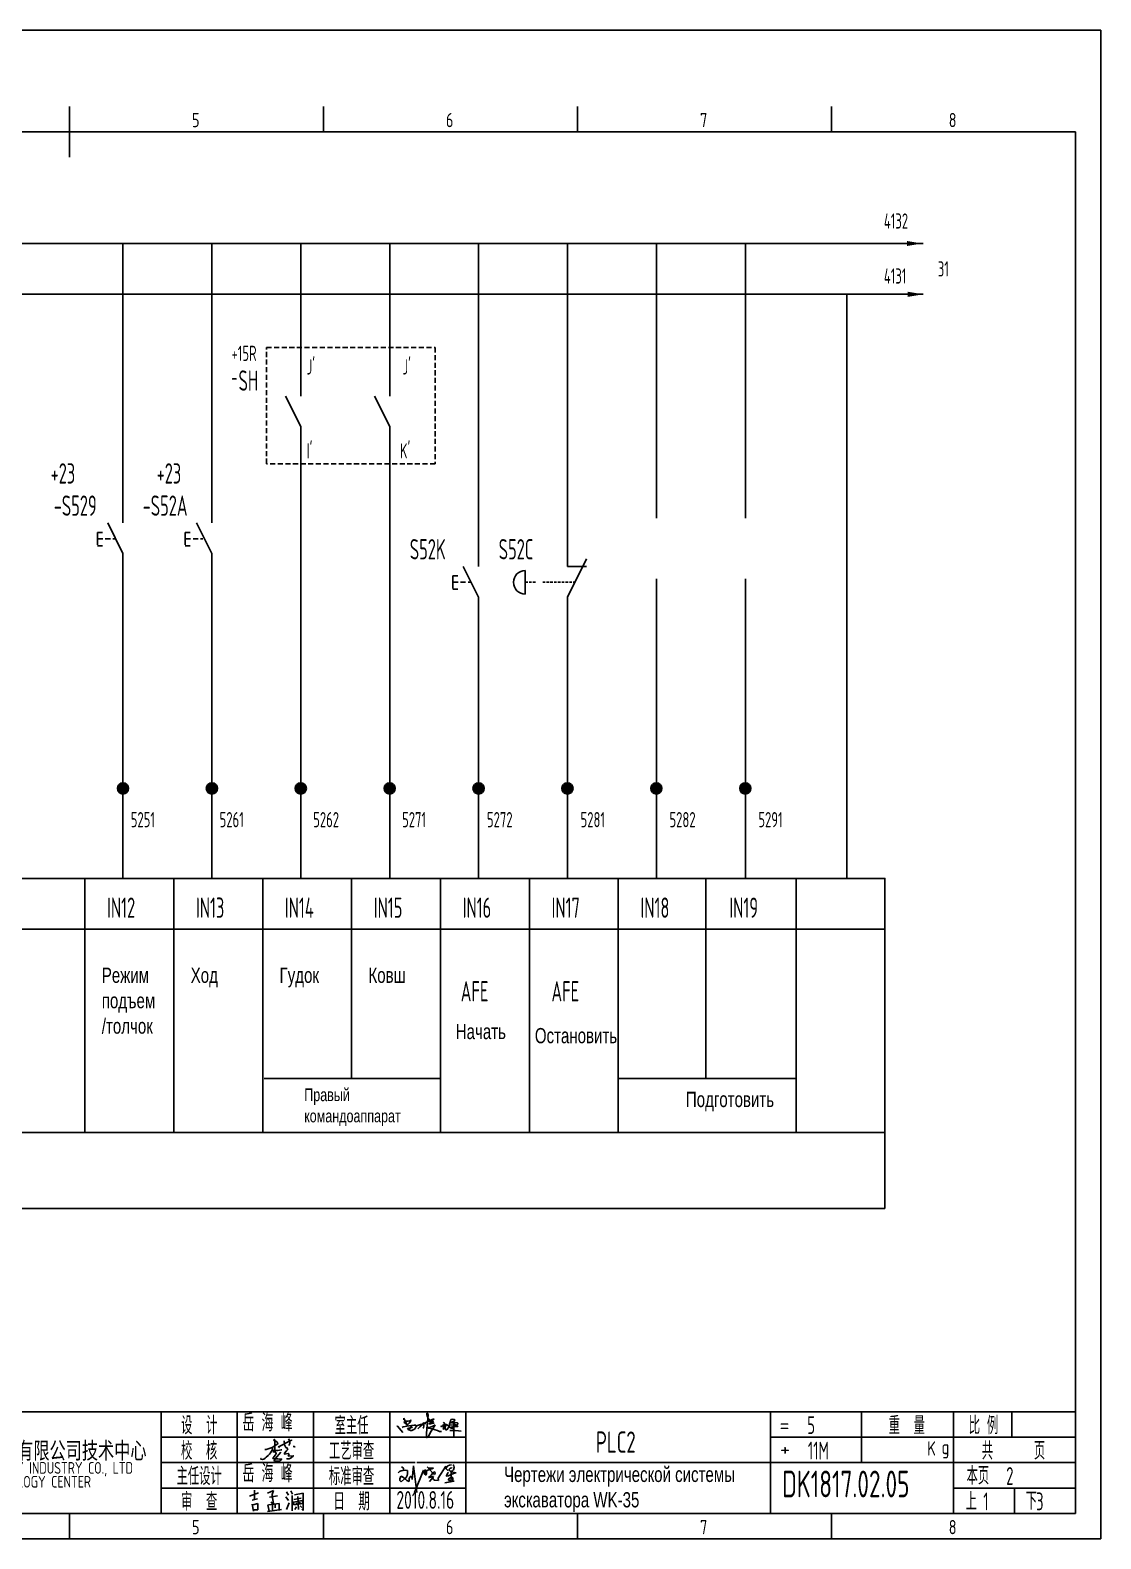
# Model space of a CAD drawing. Extents: x -2005 to 7010, y -1792 to 2924.
# Drawn here: x 1749.5 to 1960.3, y 436.6 to 733.6 of the extents above; entities that cross this region are included whole.
import ezdxf
from ezdxf.enums import TextEntityAlignment as Align

# ---------------------------------------------------------------- set-up
doc = ezdxf.new("R2010")
doc.units = 0
doc.header["$LTSCALE"] = 2
doc.linetypes.add('DASHED2', pattern=[0.375, 0.25, -0.125])
doc.layers.get('0').update_dxf_attribs({"linetype": 'CONTINUOUS'})
for name, color, linetype in [('01', 7, 'CONTINUOUS'), ('11', 3, 'CONTINUOUS'), ('CONTINUOUS', 7, 'CONTINUOUS'), ('DASHED', 2, 'DASHED2')]:
    doc.layers.add(name, color=color, linetype=linetype)
doc.styles.add('ROMAN', font='ROMANC.shx', dxfattribs={"width": 0.7, "height": 0.7})
doc.styles.get("Standard").update_dxf_attribs({"font": 'isocp.shx', "width": 0.707, "bigfont": 'dfst.shx'})

# ---------------------------------------------------------------- blocks, each defined once
blk = doc.blocks.new('A$C5BE500A0')
for p, q in [((15.3, 41.2), (22.2, 26.1)), ((15.3, 40.1), (15.3, 41.2)), ((15.4, 37.7), (15.3, 40.1)), ((15.4, 32.4), (21, 34.6)), ((15.5, 31.8), (15.4, 32.4)), ((21, 34.6), (24.5, 35.1)), ((24.5, 35.1), (28.2, 35.6)), ((29.4, 34), (26.8, 30.7)), ((28.2, 35.6), (30.2, 36.8)), ((30.2, 38), (29.4, 34)), ((30.2, 36.8), (30.2, 38)), ((59.1, 30.4), (64.7, 33.7)), ((64.4, 48.9), (64.5, 51.6)), ((65.3, 44.3), (64.4, 48.9)), ((64.5, 51.6), (65.9, 52.2)), ((67.1, 48.5), (64.5, 17.9)), ((64.7, 33.7), (72, 37.3)), ((67.5, 39.5), (65.3, 44.3)), ((65.9, 52.2), (66.5, 51.5)), ((66.5, 51.5), (67.1, 48.5)), ((70.3, 36.3), (67.5, 39.5)), ((69.9, 34.1), (69.7, 33.3)), ((69.7, 33.3), (71.9, 33.6)), ((74.6, 36.5), (69.9, 34.1)), ((73.8, 32.8), (70.3, 36.3)), ((71.9, 33.6), (75.3, 34.2)), ((72, 37.3), (77.8, 39)), ((77.7, 30.8), (73.8, 32.8)), ((79.7, 39.2), (74.6, 36.5)), ((76.7, 32.6), (74.8, 31.8)), ((75.3, 34.2), (77, 34.5)), ((77.7, 33.5), (76.7, 32.6)), ((77, 34.5), (78, 34.1)), ((78, 34.1), (77.7, 33.5)), ((77.8, 39), (79.7, 39.2)), ((117.4, 32.7), (112.9, 30.9)), ((113.3, 30.9), (114.4, 35)), ((114.4, 35), (115.4, 38.4)), ((115.4, 38.4), (118.1, 38.8)), ((122.1, 34.8), (117.4, 32.7)), ((118.1, 38.8), (123.3, 38.3)), ((124.7, 36.8), (122.1, 34.8)), ((123.3, 38.3), (124.7, 36.8)), ((0, 24.1), (1.5, 23.9)), ((1.5, 23.9), (12.6, 10.8)), ((11.6, 21), (13.8, 22.8)), ((13.8, 22.8), (17.9, 23.5)), ((19.1, 30.1), (15.5, 31.8)), ((17.9, 23.5), (26, 24.9)), ((22.2, 26.1), (19.1, 30.1)), ((22.6, 18.1), (23.6, 19.3)), ((23.7, 17.3), (22.6, 18.1)), ((23.3, 27.9), (23.1, 27.8)), ((25.3, 29.5), (23.3, 27.9)), ((23.6, 19.3), (25.8, 19.9)), ((26.1, 16.2), (24.9, 15)), ((26.8, 30.7), (25.3, 29.5)), ((25.8, 19.9), (29.2, 20.8)), ((26, 24.9), (36.8, 26.1)), ((28.4, 20), (26.1, 16.2)), ((29.4, 15.2), (28.2, 15.7)), ((29.5, 22.1), (28.4, 20)), ((29.2, 20.8), (33, 21.4)), ((32.4, 15.1), (29.4, 15.2)), ((30.2, 22.7), (29.5, 22.1)), ((31.6, 22.6), (30.2, 22.7)), ((32.8, 22.1), (31.6, 22.6)), ((35, 16.2), (32.4, 15.1)), ((33, 21.4), (32.8, 22.1)), ((37.6, 17.7), (35, 16.2)), ((36.8, 26.1), (40.9, 26)), ((39.7, 20.3), (37.6, 17.7)), ((40.8, 21.6), (39.7, 20.3)), ((40.2, 22.8), (44.3, 25.4)), ((41.7, 24.4), (40.8, 21.6)), ((40.9, 26), (41.7, 24.4)), ((44.3, 25.4), (50.6, 27.7)), ((44.7, 18.7), (49.1, 22.6)), ((49.1, 22.6), (54.4, 27.2)), ((50.6, 27.7), (56.2, 29.3)), ((54.4, 27.2), (59.1, 30.4)), ((56.8, 20.6), (55.9, 19.6)), ((56.2, 29.3), (60.8, 29.6)), ((56.7, 31.7), (57.4, 29.6)), ((57.6, 25), (56.8, 20.6)), ((57.4, 29.6), (57.6, 25)), ((60.8, 29.6), (62.2, 29.2)), ((66.6, 21), (62.5, 20.6)), ((62.5, 20.6), (75.7, 18.4)), ((64.5, 17.9), (63.3, 8.5)), ((63.3, 8.5), (63.5, 0.1)), ((63.5, 0.1), (64.3, 0)), ((64.3, 0), (67.5, 2.5)), ((69.8, 21.4), (66.6, 21)), ((67.5, 2.5), (73.8, 13.7)), ((68.3, 28.6), (72.6, 29.4)), ((69.3, 29), (68.3, 28.6)), ((72, 30.5), (69.3, 29)), ((76.7, 24.1), (69.8, 21.4)), ((74.8, 31.8), (72, 30.5)), ((72.6, 29.4), (78.2, 30.4)), ((73.8, 13.7), (77.7, 20)), ((75.7, 18.4), (81.9, 16.6)), ((79.9, 25.4), (76.7, 24.1)), ((80.1, 30.5), (77.7, 30.8)), ((77.7, 20), (81.2, 25.6)), ((78.2, 30.4), (80.1, 30.5)), ((82.1, 26.9), (79.9, 25.4)), ((81.2, 25.6), (82.1, 26.9)), ((81.9, 16.6), (87.3, 14.8)), ((87.3, 14.8), (91.3, 12.9)), ((91.3, 12.9), (94.8, 12.6)), ((94.5, 25.2), (94.9, 23.9)), ((94.8, 12.6), (95.8, 12.8)), ((94.9, 23.9), (95.3, 23)), ((95.3, 23), (95.8, 22.8)), ((95.8, 22.8), (97, 23.3)), ((97, 23.3), (97.8, 25.3)), ((98.5, 23.8), (97.4, 25.9)), ((97.8, 25.3), (100.8, 27)), ((101.1, 23.3), (98.5, 23.8)), ((99, 31.4), (100.1, 32)), ((100.7, 21.1), (99.2, 17.4)), ((99.2, 17.4), (101.9, 20.9)), ((100.1, 32), (101.1, 31.6)), ((102.1, 27.7), (100.7, 21.1)), ((100.8, 27), (103.5, 26.5)), ((101.1, 31.6), (102.1, 30.6)), ((103.3, 23.7), (101.1, 23.3)), ((101.9, 20.9), (103.1, 21.8)), ((102.1, 30.6), (102.1, 27.7)), ((103.1, 21.8), (103.7, 20.1)), ((104.7, 23.9), (103.3, 23.7)), ((103.5, 26.5), (104.5, 25.2)), ((103.7, 20.1), (103.9, 18.5)), ((103.9, 18.5), (105, 16.1)), ((104.2, 28.7), (108.3, 26.3)), ((104.5, 25.2), (104.7, 23.9)), ((105, 16.1), (106.4, 15.7)), ((106.4, 15.7), (107.7, 17.3)), ((107.7, 17.3), (110.9, 22.6)), ((108.3, 26.3), (115.7, 20.2)), ((110.9, 22.6), (113.3, 30.9)), ((111.7, 21.6), (125.7, 23.5)), ((115.4, 22.1), (111.7, 21.6)), ((112.9, 30.9), (112.3, 30.9)), ((112.9, 26.9), (127.4, 26.5)), ((124.7, 26.6), (112.9, 26.9)), ((113.4, 15.2), (124.8, 14.7)), ((122.5, 23.3), (115.4, 22.1)), ((115.7, 20.2), (118.5, 18.9)), ((116.7, 30.8), (120.9, 31.8)), ((118.5, 18.9), (120.8, 19.6)), ((120.8, 19.6), (121.1, 20.7)), ((120.9, 31.8), (124.1, 32)), ((121.7, 31.5), (122.2, 1.9)), ((123, 28.1), (121.7, 31.5)), ((126.4, 24.6), (122.5, 23.3)), ((128.2, 25.5), (123, 28.1)), ((124.1, 32), (129.1, 31.3)), ((128.1, 26.7), (124.7, 26.6)), ((124.8, 14.7), (132, 14.1)), ((125.7, 23.5), (130.1, 23.8)), ((127.4, 26.5), (126.4, 24.6)), ((130.2, 28.3), (128.1, 26.7)), ((130.5, 24.3), (128.2, 25.5)), ((129.1, 31.3), (130.7, 30.3)), ((130.1, 23.8), (130.5, 24.3)), ((130.7, 30.3), (130.2, 28.3)), ((132, 14.1), (137.3, 13.6))]:
    blk.add_line(p, q)
blk = doc.blocks.new('lf')
for points in [[(409.4, 317.6), (411.9, 317.6), (420.7, 320.5), (429.4, 326.1), (429, 328.4), (426.7, 330.1), (424.2, 331.3), (423.4, 332.6), (424.4, 333.4), (425, 330.7), (425, 327.4), (425, 324.7), (424.8, 321.8), (424.8, 320.3), (424.8, 318.7), (425, 314.7), (425, 313), (424.8, 313)], [(432.1, 320.3), (430.6, 321.6), (450.9, 331.7), (450.9, 332.2)], [(439.5, 330.9), (440, 324.5), (442, 320.7)], [(446.2, 333.8), (448.1, 330.5), (448.1, 326.7), (446.6, 323.8)], [(421.5, 320.1), (421.3, 317.6), (420, 315.1), (418.6, 312.6), (416.7, 310.5), (414.9, 308.5), (411.9, 305.6), (410.1, 304.1), (408, 302.6), (406.1, 302), (403.6, 302.6), (403.6, 303.5), (403.9, 303.5)], [(421.3, 316.2), (424.8, 315.9), (427.1, 316), (429.8, 316), (434.8, 316.8), (436, 316.8)], [(421.9, 314.1), (423.8, 314.1), (425.4, 313.7), (426, 313), (426.9, 312), (427.1, 312), (426.5, 310.5), (426.1, 309.5), (424.2, 306.6), (423.1, 305.4), (422.1, 304.5), (423.2, 303.3), (427.3, 303.1), (429.8, 303.1), (432.3, 302.9), (435.4, 302.7), (433.1, 299.9), (424.6, 299.5), (424, 300.4), (425.6, 303.3), (434.3, 313.5)], [(441.8, 320.7), (443.7, 320.1), (444.9, 317.6), (443.1, 315.5), (439.7, 311.8), (439.8, 310.6), (445.4, 311.2), (447, 310.3), (445.6, 307.4), (453.6, 308), (450.3, 304.7), (447, 303.3), (443.7, 303.1), (442.9, 303.7)], [(453.4, 322.4), (454.9, 322.2), (455.7, 321.8), (456.1, 321.6), (456.3, 321.4)]]:
    blk.add_lwpolyline(points)

msp = doc.modelspace()

# ---------------------------------------------------------------- hatches: boundary and pattern name
at = {"layer": 'CONTINUOUS'}
h = msp.add_hatch(color=256, dxfattribs=at)
edge = h.paths.add_edge_path()
edge.add_arc((1767.78, 584.28), 1.1, 0, 360)
h = msp.add_hatch(color=256, dxfattribs=at)
edge = h.paths.add_edge_path()
edge.add_arc((1785.28, 584.28), 1.1, 0, 360)
h = msp.add_hatch(color=256, dxfattribs=at)
edge = h.paths.add_edge_path()
edge.add_arc((1802.78, 584.28), 1.1, 0, 360)
h = msp.add_hatch(color=256, dxfattribs=at)
edge = h.paths.add_edge_path()
edge.add_arc((1820.28, 584.28), 1.1, 0, 360)
h = msp.add_hatch(color=256, dxfattribs=at)
edge = h.paths.add_edge_path()
edge.add_arc((1837.78, 584.28), 1.1, 0, 360)
h = msp.add_hatch(color=256, dxfattribs=at)
edge = h.paths.add_edge_path()
edge.add_arc((1855.28, 584.28), 1.1, 0, 360)
h = msp.add_hatch(color=256, dxfattribs=at)
edge = h.paths.add_edge_path()
edge.add_arc((1872.78, 584.28), 1.1, 0, 360)
h = msp.add_hatch(color=256, dxfattribs=at)
edge = h.paths.add_edge_path()
edge.add_arc((1890.28, 584.28), 1.1, 0, 360)

# ---------------------------------------------------------------- linework, layer by layer
for p, q in [((1835.28, 451.56), (1895.28, 451.56)), ((1792.68, 444.96), (1794.49, 445.61)), ((1793.69, 446.14), (1793.69, 444.33)), ((1796.24, 445.57), (1797.4, 446.08)), ((1796.24, 445.57), (1796.24, 445.57)), ((1797.4, 446.08), (1797.14, 445.31)), ((1800, 445.79), (1800.36, 445.16)), ((1800.82, 446), (1801.18, 445.37)), ((1801.52, 445.22), (1803.22, 445.58)), ((1803.22, 445.58), (1803.25, 445.58)), ((1803.25, 445.58), (1803.25, 442.12)), ((1793.2, 444.19), (1794.23, 444.45)), ((1793.2, 443.41), (1793.46, 441.99)), ((1793.33, 443.28), (1794.36, 443.54)), ((1793.46, 444.45), (1793.46, 444.45)), ((1794.36, 443.54), (1794.36, 442.25)), ((1796.31, 443.28), (1796.57, 441.99)), ((1796.44, 443.28), (1798.51, 443.54)), ((1796.62, 444.79), (1798.18, 445.05)), ((1797.4, 443.5), (1796.88, 443.75)), ((1797.14, 445.31), (1797.14, 445.05)), ((1797.14, 445.05), (1797.4, 443.5)), ((1797.21, 443.28), (1797.21, 442.25)), ((1797.73, 443.41), (1797.73, 442.63)), ((1798.51, 443.54), (1798.51, 442.12)), ((1799.82, 444.85), (1800.36, 444.13)), ((1800, 442.31), (1800.52, 443.64)), ((1801.06, 445.06), (1801.06, 442.06)), ((1801.37, 443.91), (1801.4, 443.22)), ((1803.06, 444.13), (1801.4, 443.79)), ((1801.4, 443.22), (1803.19, 443.52)), ((1801.43, 444.28), (1802.85, 444.58)), ((1801.95, 442.87), (1801.61, 442.36)), ((1801.82, 443.61), (1802, 443.46)), ((1802.22, 444.91), (1802.31, 442.31)), ((1802.64, 443.79), (1802.46, 443.46)), ((1802.63, 443.04), (1802.97, 442.7)), ((1803.19, 443.52), (1803.06, 444.13)), ((1794.36, 442.25), (1793.33, 442.25)), ((1796.25, 441.94), (1799.01, 442.3)), ((1803.25, 442.12), (1802.97, 442.43))]:
    msp.add_line(p, q)
at = {"layer": '01', "linetype": 'ByBlock', "ltscale": 2}
for p, q in [((1767.78, 691.56), (1767.78, 636.56)), ((1785.28, 691.56), (1785.28, 636.56)), ((1802.78, 691.56), (1802.78, 661.88)), ((1820.28, 691.56), (1820.28, 661.88)), ((1837.78, 691.56), (1837.78, 627.97)), ((1855.28, 691.56), (1855.28, 627.97)), ((1872.81, 691.56), (1872.81, 637.5)), ((1890.31, 691.56), (1890.31, 637.5)), ((1910.28, 681.56), (1910.28, 566.56)), ((1802.78, 651.88), (1802.78, 566.56)), ((1820.28, 651.88), (1820.28, 566.56)), ((1767.78, 626.56), (1767.78, 566.56)), ((1785.28, 626.56), (1785.28, 566.56)), ((1872.81, 625.52), (1872.81, 566.56)), ((1872.81, 625.52), (1872.81, 566.56)), ((1890.31, 625.52), (1890.31, 566.56)), ((1890.31, 625.52), (1890.31, 566.56)), ((1890.31, 625.52), (1890.31, 566.56)), ((1890.31, 625.52), (1890.31, 566.56)), ((1837.78, 617.97), (1837.78, 566.56)), ((1855.28, 617.97), (1855.28, 566.56)), ((1760.28, 566.56), (1760.28, 516.56)), ((1777.78, 566.56), (1777.78, 516.56)), ((1795.28, 566.56), (1795.28, 516.56)), ((1812.78, 566.56), (1812.78, 527.21)), ((1830.28, 566.56), (1830.28, 516.56)), ((1847.78, 566.56), (1847.78, 516.56)), ((1865.28, 566.56), (1865.28, 516.56)), ((1882.5, 566.56), (1882.5, 527.21)), ((1900.28, 566.56), (1900.28, 516.56)), ((1900.28, 566.56), (1900.28, 516.56)), ((1917.78, 566.56), (1917.78, 516.56)), ((1585.28, 556.56), (1917.78, 556.56)), ((1917.78, 501.56), (1917.78, 516.56)), ((1585.28, 501.56), (1917.78, 501.56))]:
    msp.add_line(p, q, dxfattribs=at)
at = {"layer": '01', "color": 1, "linetype": 'DASHED2', "ltscale": 2}
for p, q in [((1796.02, 648.21), (1796.02, 671.1)), ((1796.02, 671.1), (1829.25, 671.1)), ((1829.25, 671.1), (1829.25, 648.21)), ((1829.25, 648.21), (1796.02, 648.21))]:
    msp.add_line(p, q, dxfattribs=at)
at = {"layer": '01', "linetype": 'Continuous', "ltscale": 2}
for p, q in [((1762.77, 634.68), (1763.76, 634.68)), ((1780.04, 634.68), (1781.03, 634.68)), ((1762.77, 632.07), (1763.76, 632.07)), ((1780.04, 632.07), (1781.03, 632.07)), ((1832.72, 626.12), (1833.7, 626.12)), ((1832.72, 623.51), (1833.7, 623.51))]:
    msp.add_line(p, q, dxfattribs=at)
at = {"layer": '01', "linetype": 'DASHED2', "ltscale": 2}
for p, q in [((1762.8, 633.45), (1766.23, 633.45)), ((1780.07, 633.45), (1783.5, 633.45)), ((1832.74, 624.89), (1836.18, 624.89))]:
    msp.add_line(p, q, dxfattribs=at)
at = {"layer": '01', "ltscale": 2}
for p, q in [((1855.28, 627.97), (1859.03, 627.97)), ((1795.55, 527.21), (1830.43, 527.21)), ((1865.28, 527.21), (1900.15, 527.21))]:
    msp.add_line(p, q, dxfattribs=at)
at = {"layer": '01', "linetype": 'ByBlock', "ltscale": 2}
msp.add_lwpolyline([(1585.28, 566.56), (1917.78, 566.56), (1917.78, 516.56), (1585.28, 516.56)], close=True, dxfattribs=at)
at = {"layer": '01', "ltscale": 2}
msp.add_arc((1846.98, 624.86), 2.33, 90, 270, dxfattribs=at)
at = {"layer": 'CONTINUOUS', "color": 3}
for p, q in [((1960.28, 733.56), (1540.28, 733.56)), ((1960.28, 436.56), (1960.28, 733.56)), ((1540.28, 436.56), (1960.28, 436.56))]:
    msp.add_line(p, q, dxfattribs=at)
at = {"layer": 'CONTINUOUS'}
for p, q in [((1757.28, 713.56), (1757.28, 718.56)), ((1560.28, 713.56), (1955.28, 713.56)), ((1757.28, 713.56), (1757.28, 708.56)), ((1955.28, 441.56), (1955.28, 713.56)), ((1579.76, 691.56), (1925.28, 691.56)), ((1579.76, 681.56), (1925.28, 681.56)), ((1820.28, 667.52), (1820.28, 661.52)), ((1820.28, 667.52), (1820.28, 661.52)), ((1820.28, 667.52), (1820.28, 661.52)), ((1802.78, 663.52), (1802.78, 661.52)), ((1802.78, 663.52), (1802.78, 661.52)), ((1802.78, 655.52), (1799.78, 661.52)), ((1820.28, 655.52), (1817.28, 661.52)), ((1802.78, 655.52), (1802.78, 649.52)), ((1802.78, 655.52), (1802.78, 649.52)), ((1820.28, 655.52), (1820.28, 649.52)), ((1820.28, 655.52), (1820.28, 649.52)), ((1820.28, 655.52), (1820.28, 649.52)), ((1767.78, 638.56), (1767.78, 636.56)), ((1785.28, 638.56), (1785.28, 636.56)), ((1767.78, 630.56), (1764.78, 636.56)), ((1785.28, 630.56), (1782.28, 636.56)), ((1762.77, 634.68), (1762.77, 632.22)), ((1780.04, 634.68), (1780.04, 632.22)), ((1767.78, 630.56), (1767.78, 626.56)), ((1785.28, 630.56), (1785.28, 624.56)), ((1837.78, 629.97), (1837.78, 627.97)), ((1855.28, 629.97), (1855.28, 627.97)), ((1837.78, 621.97), (1834.78, 627.97)), ((1846.98, 627.19), (1846.98, 622.53)), ((1855.28, 621.97), (1859.03, 629.48)), ((1832.72, 626.12), (1832.72, 623.67)), ((1872.81, 625.52), (1872.81, 566.56)), ((1837.78, 621.97), (1837.78, 615.97)), ((1855.28, 621.97), (1855.28, 617.97)), ((1942.78, 461.56), (1942.78, 456.56)), ((1821.94, 449.58), (1822.19, 449.79)), ((1821.94, 449.58), (1822.19, 449.79)), ((1821.94, 449.58), (1822.19, 449.79)), ((1821.94, 449.58), (1822.19, 449.79)), ((1822.19, 449.79), (1822.55, 449.94)), ((1822.19, 449.79), (1822.55, 449.94)), ((1822.19, 449.79), (1822.55, 449.94)), ((1822.19, 449.79), (1822.55, 449.94)), ((1822.29, 448.36), (1822.4, 448.72)), ((1822.29, 448.36), (1822.4, 448.72)), ((1822.29, 448.36), (1822.4, 448.72)), ((1822.29, 448.36), (1822.4, 448.72)), ((1822.4, 448.72), (1822.45, 448.87)), ((1822.4, 448.72), (1822.45, 448.87)), ((1822.4, 448.72), (1822.45, 448.87)), ((1822.4, 448.72), (1822.45, 448.87)), ((1822.45, 448.87), (1822.65, 448.82)), ((1822.45, 448.87), (1822.65, 448.82)), ((1822.45, 448.87), (1822.65, 448.82)), ((1822.45, 448.87), (1822.65, 448.82)), ((1822.55, 449.94), (1822.91, 450.04)), ((1822.55, 449.94), (1822.91, 450.04)), ((1822.55, 449.94), (1822.91, 450.04)), ((1822.55, 449.94), (1822.91, 450.04)), ((1822.6, 450.75), (1822.96, 450.55)), ((1822.6, 450.75), (1822.96, 450.55)), ((1822.6, 450.75), (1822.96, 450.55)), ((1822.6, 450.75), (1822.96, 450.55)), ((1822.65, 448.82), (1823.01, 448.66)), ((1822.65, 448.82), (1823.01, 448.66)), ((1822.65, 448.82), (1823.01, 448.66)), ((1822.65, 448.82), (1823.01, 448.66)), ((1822.91, 450.04), (1823.42, 450.09)), ((1822.91, 450.04), (1823.42, 450.09)), ((1822.91, 450.04), (1823.42, 450.09)), ((1822.91, 450.04), (1823.42, 450.09)), ((1822.96, 450.55), (1823.01, 450.4)), ((1822.96, 450.55), (1823.01, 450.4)), ((1822.96, 450.55), (1823.01, 450.4)), ((1822.96, 450.55), (1823.01, 450.4)), ((1823.01, 450.4), (1823.01, 450.09)), ((1823.01, 450.4), (1823.01, 450.09)), ((1823.01, 450.4), (1823.01, 450.09)), ((1823.01, 450.4), (1823.01, 450.09)), ((1823.01, 448.66), (1823.37, 448.31)), ((1823.01, 448.66), (1823.37, 448.31)), ((1823.01, 448.66), (1823.37, 448.31)), ((1823.01, 448.66), (1823.37, 448.31)), ((1823.52, 448.61), (1823.21, 448.36)), ((1823.52, 448.61), (1823.21, 448.36)), ((1823.52, 448.61), (1823.21, 448.36)), ((1823.52, 448.61), (1823.21, 448.36)), ((1823.42, 450.09), (1823.82, 449.99)), ((1823.42, 450.09), (1823.82, 449.99)), ((1823.42, 450.09), (1823.82, 449.99)), ((1823.42, 450.09), (1823.82, 449.99)), ((1823.72, 449.02), (1823.52, 448.61)), ((1823.72, 449.02), (1823.52, 448.61)), ((1823.72, 449.02), (1823.52, 448.61)), ((1823.72, 449.02), (1823.52, 448.61)), ((1823.82, 449.38), (1823.72, 449.02)), ((1823.82, 449.38), (1823.72, 449.02)), ((1823.82, 449.38), (1823.72, 449.02)), ((1823.82, 449.38), (1823.72, 449.02)), ((1823.82, 449.99), (1823.82, 449.79)), ((1823.82, 449.99), (1823.82, 449.79)), ((1823.82, 449.99), (1823.82, 449.79)), ((1823.82, 449.99), (1823.82, 449.79)), ((1823.82, 449.79), (1823.82, 449.38)), ((1823.82, 449.79), (1823.82, 449.38)), ((1823.82, 449.79), (1823.82, 449.38)), ((1823.82, 449.79), (1823.82, 449.38)), ((1824.13, 448.46), (1824.28, 448.72)), ((1824.13, 448.46), (1824.28, 448.72)), ((1824.13, 448.46), (1824.28, 448.72)), ((1824.13, 448.46), (1824.28, 448.72)), ((1824.28, 448.72), (1824.49, 448.92)), ((1824.28, 448.72), (1824.49, 448.92)), ((1824.28, 448.72), (1824.49, 448.92)), ((1824.28, 448.72), (1824.49, 448.92)), ((1824.49, 448.92), (1824.54, 448.82)), ((1824.49, 448.92), (1824.54, 448.82)), ((1824.49, 448.92), (1824.54, 448.82)), ((1824.49, 448.92), (1824.54, 448.82)), ((1824.54, 448.82), (1824.69, 448.46)), ((1824.54, 448.82), (1824.69, 448.46)), ((1824.54, 448.82), (1824.69, 448.46)), ((1824.54, 448.82), (1824.69, 448.46)), ((1824.74, 448.26), (1825, 450.91)), ((1824.74, 448.26), (1825, 450.91)), ((1824.74, 448.26), (1825, 450.91)), ((1824.74, 448.26), (1825, 450.91)), ((1825, 450.91), (1825.61, 445.71)), ((1825, 450.91), (1825.61, 445.71)), ((1825, 450.91), (1825.61, 445.71)), ((1825, 450.91), (1825.61, 445.71)), ((1825.15, 445.65), (1826.94, 450.07)), ((1825.15, 445.65), (1826.94, 450.07)), ((1825.15, 445.65), (1826.94, 450.07)), ((1825.15, 445.65), (1826.94, 450.07)), ((1826.98, 449.99), (1827.09, 449.52)), ((1826.98, 449.99), (1827.09, 449.52)), ((1826.98, 449.99), (1827.09, 449.52)), ((1826.98, 449.99), (1827.09, 449.52)), ((1827.09, 449.99), (1827.24, 450.1)), ((1827.09, 449.99), (1827.24, 450.1)), ((1827.09, 449.99), (1827.24, 450.1)), ((1827.09, 449.99), (1827.24, 450.1)), ((1827.21, 449.19), (1827.09, 449.99)), ((1827.21, 449.19), (1827.09, 449.99)), ((1827.21, 449.19), (1827.09, 449.99)), ((1827.21, 449.19), (1827.09, 449.99)), ((1827.09, 449.52), (1827.21, 449.19)), ((1827.09, 449.52), (1827.21, 449.19)), ((1827.09, 449.52), (1827.21, 449.19)), ((1827.09, 449.52), (1827.21, 449.19)), ((1827.24, 450.1), (1827.39, 450.1)), ((1827.24, 450.1), (1827.39, 450.1)), ((1827.24, 450.1), (1827.39, 450.1)), ((1827.24, 450.1), (1827.39, 450.1)), ((1827.32, 449.41), (1827.35, 449.66)), ((1827.32, 449.41), (1827.35, 449.66)), ((1827.32, 449.41), (1827.35, 449.66)), ((1827.32, 449.41), (1827.35, 449.66)), ((1827.35, 449.15), (1827.32, 449.41)), ((1827.35, 449.15), (1827.32, 449.41)), ((1827.35, 449.15), (1827.32, 449.41)), ((1827.35, 449.15), (1827.32, 449.41)), ((1827.35, 449.66), (1827.43, 449.85)), ((1827.35, 449.66), (1827.43, 449.85)), ((1827.35, 449.66), (1827.43, 449.85)), ((1827.35, 449.66), (1827.43, 449.85)), ((1827.46, 449.08), (1827.35, 449.15)), ((1827.46, 449.08), (1827.35, 449.15)), ((1827.46, 449.08), (1827.35, 449.15)), ((1827.46, 449.08), (1827.35, 449.15)), ((1827.39, 450.1), (1827.54, 449.77)), ((1827.39, 450.1), (1827.54, 449.77)), ((1827.39, 450.1), (1827.54, 449.77)), ((1827.39, 450.1), (1827.54, 449.77)), ((1827.43, 449.85), (1827.68, 450.03)), ((1827.43, 449.85), (1827.68, 450.03)), ((1827.43, 449.85), (1827.68, 450.03)), ((1827.43, 449.85), (1827.68, 450.03)), ((1827.54, 449.41), (1827.46, 449.08)), ((1827.54, 449.41), (1827.46, 449.08)), ((1827.54, 449.41), (1827.46, 449.08)), ((1827.54, 449.41), (1827.46, 449.08)), ((1827.54, 449.77), (1827.54, 449.41)), ((1827.54, 449.77), (1827.54, 449.41)), ((1827.54, 449.77), (1827.54, 449.41)), ((1827.54, 449.77), (1827.54, 449.41)), ((1827.65, 450.76), (1828.79, 449.48)), ((1827.83, 450.54), (1827.65, 450.76)), ((1827.65, 450.76), (1828.79, 449.48)), ((1827.83, 450.54), (1827.65, 450.76)), ((1827.65, 450.76), (1828.79, 449.48)), ((1827.83, 450.54), (1827.65, 450.76)), ((1827.65, 450.76), (1828.79, 449.48)), ((1827.83, 450.54), (1827.65, 450.76)), ((1827.68, 450.03), (1828.09, 450.21)), ((1827.68, 450.03), (1828.09, 450.21)), ((1827.68, 450.03), (1828.09, 450.21)), ((1827.68, 450.03), (1828.09, 450.21)), ((1828.93, 450.47), (1827.83, 450.54)), ((1828.93, 450.47), (1827.83, 450.54)), ((1828.93, 450.47), (1827.83, 450.54)), ((1828.93, 450.47), (1827.83, 450.54)), ((1828.16, 448.82), (1827.94, 448.6)), ((1828.16, 448.82), (1827.94, 448.6)), ((1828.16, 448.82), (1827.94, 448.6)), ((1828.16, 448.82), (1827.94, 448.6)), ((1827.94, 448.6), (1828.05, 448.64)), ((1827.94, 448.6), (1828.05, 448.64)), ((1827.94, 448.6), (1828.05, 448.64)), ((1827.94, 448.6), (1828.05, 448.64)), ((1828.05, 448.64), (1828.75, 448.86)), ((1828.05, 448.64), (1828.75, 448.86)), ((1828.05, 448.64), (1828.75, 448.86)), ((1828.05, 448.64), (1828.75, 448.86)), ((1828.09, 450.21), (1828.6, 450.36)), ((1828.09, 450.21), (1828.6, 450.36)), ((1828.09, 450.21), (1828.6, 450.36)), ((1828.09, 450.21), (1828.6, 450.36)), ((1828.12, 447.83), (1828.71, 448.53)), ((1828.12, 447.83), (1828.71, 448.53)), ((1828.12, 447.83), (1828.71, 448.53)), ((1828.12, 447.83), (1828.71, 448.53)), ((1828.45, 449.11), (1828.16, 448.82)), ((1828.45, 449.11), (1828.16, 448.82)), ((1828.45, 449.11), (1828.16, 448.82)), ((1828.45, 449.11), (1828.16, 448.82)), ((1828.9, 449.66), (1828.45, 449.11)), ((1828.9, 449.66), (1828.45, 449.11)), ((1828.9, 449.66), (1828.45, 449.11)), ((1828.9, 449.66), (1828.45, 449.11)), ((1828.93, 448.82), (1828.56, 448.38)), ((1828.93, 448.82), (1828.56, 448.38)), ((1828.93, 448.82), (1828.56, 448.38)), ((1828.93, 448.82), (1828.56, 448.38)), ((1828.6, 450.36), (1828.93, 450.47)), ((1828.6, 450.36), (1828.93, 450.47)), ((1828.6, 450.36), (1828.93, 450.47)), ((1828.6, 450.36), (1828.93, 450.47)), ((1828.71, 448.53), (1828.79, 448.53)), ((1828.71, 448.53), (1828.79, 448.53)), ((1828.71, 448.53), (1828.79, 448.53)), ((1828.71, 448.53), (1828.79, 448.53)), ((1828.75, 448.86), (1828.9, 448.82)), ((1828.75, 448.86), (1828.9, 448.82)), ((1828.75, 448.86), (1828.9, 448.82)), ((1828.75, 448.86), (1828.9, 448.82)), ((1828.79, 449.48), (1829.12, 449.22)), ((1828.79, 449.48), (1829.12, 449.22)), ((1828.79, 449.48), (1829.12, 449.22)), ((1828.79, 449.48), (1829.12, 449.22)), ((1828.79, 448.53), (1828.9, 448.27)), ((1828.79, 448.53), (1828.9, 448.27)), ((1828.79, 448.53), (1828.9, 448.27)), ((1828.79, 448.53), (1828.9, 448.27)), ((1829.15, 449.74), (1828.9, 449.66)), ((1829.15, 449.74), (1828.9, 449.66)), ((1829.15, 449.74), (1828.9, 449.66)), ((1829.15, 449.74), (1828.9, 449.66)), ((1828.9, 448.82), (1828.93, 448.82)), ((1828.9, 448.82), (1828.93, 448.82)), ((1828.9, 448.82), (1828.93, 448.82)), ((1828.9, 448.82), (1828.93, 448.82)), ((1829.12, 449.22), (1829.26, 449.48)), ((1829.12, 449.22), (1829.26, 449.48)), ((1829.12, 449.22), (1829.26, 449.48)), ((1829.12, 449.22), (1829.26, 449.48)), ((1829.26, 449.48), (1829.15, 449.74)), ((1829.26, 449.48), (1829.15, 449.74)), ((1829.26, 449.48), (1829.15, 449.74)), ((1829.26, 449.48), (1829.15, 449.74)), ((1829.81, 448.47), (1831.31, 450.85)), ((1829.81, 448.47), (1831.31, 450.85)), ((1829.81, 448.47), (1831.31, 450.85)), ((1829.81, 448.47), (1831.31, 450.85)), ((1831.3, 450.77), (1831.43, 450.35)), ((1831.3, 450.77), (1831.43, 450.35)), ((1831.3, 450.77), (1831.43, 450.35)), ((1831.3, 450.77), (1831.43, 450.35)), ((1831.4, 450.51), (1831.76, 450.94)), ((1831.4, 450.51), (1831.76, 450.94)), ((1831.4, 450.51), (1831.76, 450.94)), ((1831.4, 450.51), (1831.76, 450.94)), ((1831.59, 449.24), (1831.4, 448.95)), ((1831.59, 449.24), (1831.4, 448.95)), ((1831.59, 449.24), (1831.4, 448.95)), ((1831.59, 449.24), (1831.4, 448.95)), ((1831.4, 448.95), (1831.49, 448.88)), ((1831.4, 448.95), (1831.49, 448.88)), ((1831.4, 448.95), (1831.49, 448.88)), ((1831.4, 448.95), (1831.49, 448.88)), ((1831.43, 450.35), (1831.66, 450.09)), ((1831.43, 450.35), (1831.66, 450.09)), ((1831.43, 450.35), (1831.66, 450.09)), ((1831.43, 450.35), (1831.66, 450.09)), ((1831.49, 448.88), (1831.85, 448.95)), ((1831.49, 448.88), (1831.85, 448.95)), ((1831.49, 448.88), (1831.85, 448.95)), ((1831.49, 448.88), (1831.85, 448.95)), ((1831.76, 449.57), (1831.59, 449.24)), ((1831.76, 449.57), (1831.59, 449.24)), ((1831.76, 449.57), (1831.59, 449.24)), ((1831.76, 449.57), (1831.59, 449.24)), ((1831.66, 450.09), (1831.79, 450.06)), ((1831.66, 450.09), (1831.79, 450.06)), ((1831.66, 450.09), (1831.79, 450.06)), ((1831.66, 450.09), (1831.79, 450.06)), ((1831.76, 450.94), (1832.05, 451.04)), ((1831.76, 450.94), (1832.05, 451.04)), ((1831.76, 450.94), (1832.05, 451.04)), ((1831.76, 450.94), (1832.05, 451.04)), ((1831.85, 449.7), (1831.76, 449.57)), ((1831.85, 449.7), (1831.76, 449.57)), ((1831.85, 449.7), (1831.76, 449.57)), ((1831.85, 449.7), (1831.76, 449.57)), ((1831.82, 448.2), (1832.05, 448.49)), ((1831.82, 448.2), (1832.05, 448.49)), ((1831.82, 448.2), (1832.05, 448.49)), ((1831.82, 448.2), (1832.05, 448.49)), ((1831.85, 448.95), (1832.38, 449.21)), ((1831.85, 448.95), (1832.38, 449.21)), ((1831.85, 448.95), (1832.38, 449.21)), ((1831.85, 448.95), (1832.38, 449.21)), ((1831.98, 450.09), (1832.05, 450.32)), ((1831.98, 450.09), (1832.05, 450.32)), ((1831.98, 450.09), (1832.05, 450.32)), ((1831.98, 450.09), (1832.05, 450.32)), ((1832.18, 449.86), (1831.98, 450.09)), ((1832.18, 449.86), (1831.98, 450.09)), ((1832.18, 449.86), (1831.98, 450.09)), ((1832.18, 449.86), (1831.98, 450.09)), ((1832.05, 451.04), (1832.44, 451.13)), ((1832.05, 451.04), (1832.44, 451.13)), ((1832.05, 451.04), (1832.44, 451.13)), ((1832.05, 451.04), (1832.44, 451.13)), ((1832.05, 450.32), (1832.25, 450.48)), ((1832.05, 450.32), (1832.25, 450.48)), ((1832.05, 450.32), (1832.25, 450.48)), ((1832.05, 450.32), (1832.25, 450.48)), ((1832.05, 448.49), (1832.54, 448.69)), ((1832.05, 448.49), (1832.54, 448.69)), ((1832.05, 448.49), (1832.54, 448.69)), ((1832.05, 448.49), (1832.54, 448.69)), ((1832.6, 449.89), (1832.18, 449.86)), ((1832.6, 449.89), (1832.18, 449.86)), ((1832.6, 449.89), (1832.18, 449.86)), ((1832.6, 449.89), (1832.18, 449.86)), ((1832.25, 450.48), (1832.51, 450.55)), ((1832.25, 450.48), (1832.51, 450.55)), ((1832.25, 450.48), (1832.51, 450.55)), ((1832.25, 450.48), (1832.51, 450.55)), ((1832.38, 449.76), (1832.41, 449.4)), ((1833.36, 449.57), (1832.38, 449.76)), ((1832.38, 449.76), (1832.41, 449.4)), ((1833.36, 449.57), (1832.38, 449.76)), ((1832.38, 449.76), (1832.41, 449.4)), ((1833.36, 449.57), (1832.38, 449.76)), ((1832.38, 449.76), (1832.41, 449.4)), ((1833.36, 449.57), (1832.38, 449.76)), ((1832.38, 449.21), (1832.83, 449.4)), ((1832.41, 449.4), (1832.38, 448.92)), ((1832.38, 449.21), (1832.83, 449.4)), ((1832.41, 449.4), (1832.38, 448.92)), ((1832.38, 449.21), (1832.83, 449.4)), ((1832.41, 449.4), (1832.38, 448.92)), ((1832.38, 449.21), (1832.83, 449.4)), ((1832.41, 449.4), (1832.38, 448.92)), ((1832.38, 448.92), (1832.38, 448.43)), ((1832.38, 448.92), (1832.38, 448.43)), ((1832.38, 448.92), (1832.38, 448.43)), ((1832.38, 448.92), (1832.38, 448.43)), ((1832.51, 450.55), (1832.6, 450.58)), ((1832.51, 450.55), (1832.6, 450.58)), ((1832.51, 450.55), (1832.6, 450.58)), ((1832.51, 450.55), (1832.6, 450.58)), ((1832.54, 448.69), (1832.74, 448.56)), ((1832.54, 448.69), (1832.74, 448.56)), ((1832.54, 448.69), (1832.74, 448.56)), ((1832.54, 448.69), (1832.74, 448.56)), ((1832.87, 450.16), (1832.6, 449.89)), ((1832.87, 450.16), (1832.6, 449.89)), ((1832.87, 450.16), (1832.6, 449.89)), ((1832.87, 450.16), (1832.6, 449.89)), ((1832.7, 451.13), (1832.93, 451)), ((1832.7, 451.13), (1832.93, 451)), ((1832.7, 451.13), (1832.93, 451)), ((1832.7, 451.13), (1832.93, 451)), ((1832.74, 448.56), (1832.7, 448.07)), ((1832.74, 448.56), (1832.7, 448.07)), ((1832.74, 448.56), (1832.7, 448.07)), ((1832.74, 448.56), (1832.7, 448.07)), ((1832.83, 449.4), (1833.36, 449.57)), ((1832.83, 449.4), (1833.36, 449.57)), ((1832.83, 449.4), (1833.36, 449.57)), ((1832.83, 449.4), (1833.36, 449.57)), ((1832.96, 450.61), (1832.87, 450.16)), ((1832.96, 450.61), (1832.87, 450.16)), ((1832.96, 450.61), (1832.87, 450.16)), ((1832.96, 450.61), (1832.87, 450.16)), ((1832.93, 451), (1832.96, 450.61)), ((1832.93, 451), (1832.96, 450.61)), ((1832.93, 451), (1832.96, 450.61)), ((1832.93, 451), (1832.96, 450.61)), ((1822.29, 448.05), (1822.29, 448.36)), ((1822.29, 448.05), (1822.29, 448.36)), ((1822.29, 448.05), (1822.29, 448.36)), ((1822.29, 448.05), (1822.29, 448.36)), ((1822.55, 447.8), (1822.29, 448.05)), ((1822.55, 447.8), (1822.29, 448.05)), ((1822.55, 447.8), (1822.29, 448.05)), ((1822.55, 447.8), (1822.29, 448.05)), ((1823.21, 448.36), (1822.55, 447.8)), ((1823.21, 448.36), (1822.55, 447.8)), ((1823.21, 448.36), (1822.55, 447.8)), ((1823.21, 448.36), (1822.55, 447.8)), ((1823.37, 448.31), (1823.67, 448.05)), ((1823.37, 448.31), (1823.67, 448.05)), ((1823.37, 448.31), (1823.67, 448.05)), ((1823.37, 448.31), (1823.67, 448.05)), ((1823.67, 448.05), (1823.82, 447.95)), ((1823.67, 448.05), (1823.82, 447.95)), ((1823.67, 448.05), (1823.82, 447.95)), ((1823.67, 448.05), (1823.82, 447.95)), ((1823.82, 447.95), (1824.13, 447.85)), ((1823.82, 447.95), (1824.13, 447.85)), ((1823.82, 447.95), (1824.13, 447.85)), ((1823.82, 447.95), (1824.13, 447.85)), ((1824.13, 447.85), (1824.13, 448.46)), ((1824.13, 447.85), (1824.13, 448.46)), ((1824.13, 447.85), (1824.13, 448.46)), ((1824.13, 447.85), (1824.13, 448.46)), ((1824.69, 448.46), (1824.69, 448.36)), ((1824.69, 448.46), (1824.69, 448.36)), ((1824.69, 448.46), (1824.69, 448.36)), ((1824.69, 448.46), (1824.69, 448.36)), ((1824.69, 448.36), (1824.74, 448.26)), ((1824.69, 448.36), (1824.74, 448.26)), ((1824.69, 448.36), (1824.74, 448.26)), ((1824.69, 448.36), (1824.74, 448.26)), ((1828.56, 448.38), (1828.12, 447.83)), ((1828.56, 448.38), (1828.12, 447.83)), ((1828.56, 448.38), (1828.12, 447.83)), ((1828.56, 448.38), (1828.12, 447.83)), ((1828.9, 448.27), (1829.08, 448.12)), ((1828.9, 448.27), (1829.08, 448.12)), ((1828.9, 448.27), (1829.08, 448.12)), ((1828.9, 448.27), (1829.08, 448.12)), ((1829.08, 448.12), (1829.85, 448.05)), ((1829.08, 448.12), (1829.85, 448.05)), ((1829.08, 448.12), (1829.85, 448.05)), ((1829.08, 448.12), (1829.85, 448.05)), ((1829.87, 448.06), (1829.81, 448.47)), ((1829.87, 448.06), (1829.81, 448.47)), ((1829.87, 448.06), (1829.81, 448.47)), ((1829.87, 448.06), (1829.81, 448.47)), ((1831.13, 447.55), (1833, 447.94)), ((1831.13, 447.55), (1833, 447.94)), ((1831.13, 447.55), (1833, 447.94)), ((1831.13, 447.55), (1833, 447.94)), ((1832.47, 447.84), (1831.13, 447.55)), ((1832.47, 447.84), (1831.13, 447.55)), ((1832.47, 447.84), (1831.13, 447.55)), ((1832.47, 447.84), (1831.13, 447.55)), ((1832.34, 447.97), (1831.82, 448.2)), ((1832.34, 447.97), (1831.82, 448.2)), ((1832.34, 447.97), (1831.82, 448.2)), ((1832.34, 447.97), (1831.82, 448.2)), ((1832.38, 448.43), (1832.34, 447.97)), ((1832.38, 448.43), (1832.34, 447.97)), ((1832.38, 448.43), (1832.34, 447.97)), ((1832.38, 448.43), (1832.34, 447.97)), ((1832.7, 448.07), (1832.47, 447.84)), ((1832.7, 448.07), (1832.47, 447.84)), ((1832.7, 448.07), (1832.47, 447.84)), ((1832.7, 448.07), (1832.47, 447.84)), ((1943.28, 441.56), (1943.28, 446.56)), ((1560.28, 441.56), (1955.28, 441.56)), ((1757.28, 436.56), (1757.28, 441.56)), ((1775.28, 441.56), (1835.28, 441.56))]:
    msp.add_line(p, q, dxfattribs=at)
at = {"layer": 'CONTINUOUS', "linetype": 'Continuous'}
for p, q in [((1807.28, 713.56), (1807.28, 718.56)), ((1857.28, 713.56), (1857.28, 718.56)), ((1907.28, 713.56), (1907.28, 718.56)), ((1560.28, 461.56), (1955.28, 461.56)), ((1775.28, 441.56), (1775.28, 461.56)), ((1790.28, 461.56), (1790.28, 441.56)), ((1805.28, 461.56), (1805.28, 441.56)), ((1820.28, 461.56), (1820.28, 441.56)), ((1835.28, 461.56), (1835.28, 441.56)), ((1895.28, 441.56), (1895.28, 461.56)), ((1913.17, 461.56), (1913.17, 451.56)), ((1931.28, 461.56), (1931.28, 441.56)), ((1775.28, 456.56), (1825.28, 456.56)), ((1825.28, 456.56), (1835.28, 456.56)), ((1825.28, 456.56), (1835.28, 456.56)), ((1895.28, 456.56), (1955.28, 456.56)), ((1775.28, 451.56), (1825.28, 451.56)), ((1825.6, 451.56), (1835.28, 451.56)), ((1895.28, 451.56), (1955.28, 451.56)), ((1775.28, 446.56), (1825.28, 446.56)), ((1825.28, 446.56), (1835.28, 446.56)), ((1931.28, 446.56), (1955.28, 446.56)), ((1807.28, 436.56), (1807.28, 441.56)), ((1857.28, 436.56), (1857.28, 441.56)), ((1907.28, 436.56), (1907.28, 441.56))]:
    msp.add_line(p, q, dxfattribs=at)
at = {"layer": 'CONTINUOUS'}
for centre in [(1767.78, 584.28), (1785.28, 584.28), (1802.78, 584.28), (1820.28, 584.28), (1837.78, 584.28), (1855.28, 584.28), (1872.78, 584.28), (1890.28, 584.28)]:
    msp.add_circle(centre, 1.1, dxfattribs=at)
for points in [[(1922.09, 692.06), (1922.09, 691.06), (1925.09, 691.56)], [(1922.28, 682.06), (1922.28, 681.06), (1925.28, 681.56)]]:
    msp.add_solid(points, dxfattribs=at)
at = {"layer": 'DASHED'}
for p, q in [((1846.98, 624.86), (1849.17, 624.86)), ((1850.4, 624.86), (1856.72, 624.86))]:
    msp.add_line(p, q, dxfattribs=at)

# ---------------------------------------------------------------- block references
for name, p, xscale, yscale, zscale in [('A$C5BE500A0', (1821.68, 456.51), 0.09216000000219537, 0.09215999999923952, 0.09216000000000003), ('lf', (1743.27, 413.5), 0.1280000000006112, 0.1279999999999291, 0.128)]:
    msp.add_blockref(name, p, dxfattribs=dict(xscale=xscale, yscale=yscale, zscale=zscale))

# ---------------------------------------------------------------- texts
at = {"linetype": 'ByBlock', "ltscale": 2, "width": 0.67}
for s, p in [('+15R', (1789.15, 668.44)), ('-', (1789.09, 663.72))]:
    msp.add_text(s, height=3, dxfattribs=at).set_placement(p)
at = {"width": 0.707}
msp.add_text('PLC2', height=4.2, dxfattribs=at).set_placement((1860.85, 453.5))
at = {"char_height": 3.5, "attachment_point": 1}
for s, insert, width in [('岳 海 峰', (1791.3, 461.19), 12.9495), ('岳 海 峰', (1791.3, 451.19), 12.9495), ('2010.8.16', (1821.6, 445.96), 12.1142)]:
    msp.add_mtext(s, dxfattribs=dict(at, insert=insert, width=width))
at = {"layer": '01', "linetype": 'DASHED2', "ltscale": 2, "attachment_point": 1}
for s, insert, char_height, width in [('{\\fArial|b0|i0|c204|p34;Режим подъем\\fArial|b0|i0|c0|p34;\\P\\fArial|b0|i0|c204|p34;/толчок}', (1763.61, 549.01), 3, 13.0176), ('{\\fArial|b0|i0|c204|p34;Ход}', (1781.11, 549.01), 3, 13.0176), ('{\\fArial|b0|i0|c204|p34;Гудок}', (1798.61, 549.01), 3, 13.0176), ('{\\fArial|b0|i0|c204|p34;Ковш}', (1816.11, 549.01), 3, 13.0176), ('{\\fArial|b0|i0|c204|p34;Начать}', (1833.29, 537.93), 3, 13.0176), ('{\\fArial|b0|i0|c204|p34;Остановить}', (1848.86, 537.12), 3, 13.0176), ('{\\fArial|b0|i0|c204|p34;Правый командоаппарат}', (1803.46, 525.22), 2.5, 13.0176), ('{\\fArial|b0|i0|c204|p34;Подготовить}', (1878.59, 524.56), 3, 13.0176), ('{\\fArial|b0|i0|c204|p34;Чертежи электрической системы экскаватора \\fArial|b0|i0|c0|p34;WK-35}', (1842.8, 450.75), 3, 50.6186)]:
    msp.add_mtext(s, dxfattribs=dict(at, insert=insert, char_height=char_height, width=width))
at = {"layer": '11', "width": 0.707}
msp.add_text('DK1817.02.05', height=5.25, dxfattribs=at).set_placement((1897.55, 444.73))
at = {"layer": 'CONTINUOUS', "linetype": 'Continuous', "style": 'ROMAN', "width": 0.7}
for s, p in [('5', (1781.37, 714.46)), ('6', (1831.35, 714.46)), ('7', (1881.38, 714.46)), ('8', (1930.33, 714.46)), ('K', (1926.11, 452.95)), ('g', (1928.94, 453.22)), ('5', (1781.37, 437.46)), ('6', (1831.35, 437.46)), ('7', (1881.38, 437.46)), ('8', (1930.33, 437.46))]:
    msp.add_text(s, height=2.8, dxfattribs=at).set_placement(p)
at = {"layer": 'CONTINUOUS', "width": 0.67}
for s, height, p in [('4132', 3, (1917.57, 694.49)), ('4131', 3, (1917.57, 683.66)), ('31', 3, (1928.19, 685.06)), ("J'", 3, (1803.94, 665.77)), ("J'", 3, (1822.82, 665.77)), ("I'", 3, (1803.94, 649.24)), ("K'", 3, (1822.3, 649.24)), ('5251', 3, (1769.31, 576.64)), ('5261', 3, (1786.81, 576.64)), ('5262', 3, (1805.23, 576.64)), ('5271', 3, (1822.73, 576.64)), ('5272', 3, (1839.43, 576.64)), ('5281', 3, (1857.86, 576.64)), ('5282', 3, (1875.36, 576.64)), ('5291', 3, (1892.86, 576.64)), ('5', 3.5, (1902.48, 457.19)), ('11M', 3.5, (1902.59, 452.17)), ('2', 3.5, (1941.64, 447.18)), ('1', 3.5, (1937.14, 442.18)), ('3', 3.5, (1947.52, 442.18))]:
    msp.add_text(s, height=height, dxfattribs=at).set_placement(p)
at = {"layer": 'CONTINUOUS', "color": 0, "width": 0.65052}
for s, p in [('SH', (1790.53, 662.58)), ('-S529', (1754.15, 637.96)), ('-S52A', (1771.65, 637.96)), ('S52K', (1824.24, 629.37)), ('S52C', (1841.74, 629.37)), ('IN12', (1764.65, 558.81)), ('IN13', (1782.15, 558.81)), ('IN14', (1799.65, 558.81)), ('IN15', (1817.15, 558.81)), ('IN16', (1834.65, 558.81)), ('IN17', (1852.15, 558.81)), ('IN18', (1869.65, 558.81)), ('IN19', (1887.15, 558.81)), ('AFE', (1834.27, 542.34)), ('AFE', (1852.13, 542.34))]:
    msp.add_text(s, height=4, dxfattribs=at).set_placement(p)
at = {"layer": 'CONTINUOUS', "color": 3, "width": 0.65052}
for p in [(1753.54, 644.3), (1774.41, 644.3)]:
    msp.add_text('+23', height=4, dxfattribs=at).set_placement(p)
at = {"layer": 'CONTINUOUS', "width": 0.67}
for s, p in [('设  计', (1782.78, 459.06)), ('室主任', (1812.78, 459.06)), ('重  量', (1922.08, 459.06)), ('比 例', (1937.18, 459.06)), ('校  核', (1782.78, 454.06)), ('工艺审查', (1812.78, 454.06)), ('共      页', (1943.08, 454.06)), ('主任设计', (1782.78, 449.06)), ('标准审查', (1812.78, 449.06)), ('本页', (1936.08, 449.17)), ('审  查', (1782.78, 444.06)), ('日  期', (1812.78, 444.06)), ('上', (1934.78, 444.08)), ('下', (1946.6, 444.08))]:
    msp.add_text(s, height=3.5, dxfattribs=at).set_placement(p, align=Align.MIDDLE)
at = {"layer": 'CONTINUOUS', "linetype": 'Continuous', "style": 'ROMAN'}
for s, p in [('=', (1897.01, 457.61)), ('+', (1897.12, 452.87))]:
    msp.add_text(s, height=2.8, dxfattribs=at).set_placement(p)
at = {"layer": 'CONTINUOUS', "insert": (1750.14, 451.12), "char_height": 3.3, "width": 50, "attachment_point": 5, "line_spacing_factor": 0.7125}
msp.add_mtext('{\\f宋体|b0|i0|c134|p2;太原重工股份有限公司技术中心\\P\\Fromans.shx;\\H0.6969x;TAIYUAN HEAVY INDUSTRY CO., LTD\\PTECHNOLOGY CENTER}', dxfattribs=at)

doc.saveas('drawing.dxf')
